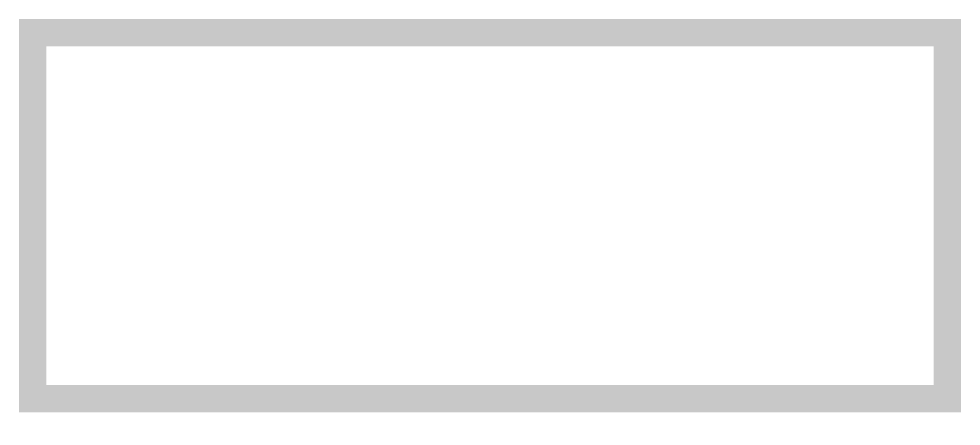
# Model space of a CAD drawing. Extents: x -0.11 to 7.11, y -0.21 to 2.9.
import ezdxf

# ---------------------------------------------------------------- set-up
doc = ezdxf.new("R2010")
doc.units = 0
doc.header["$MEASUREMENT"] = 0
doc.layers.get('0').update_dxf_attribs({"linetype": 'CONTINUOUS'})

msp = doc.modelspace()

# ---------------------------------------------------------------- linework, layer by layer
at = {"const_width": 0.21}
msp.add_lwpolyline([(0, 0), (7, 0), (7, 2.8), (0, 2.8), (0, -0.105)], dxfattribs=at)

doc.saveas('drawing.dxf')
